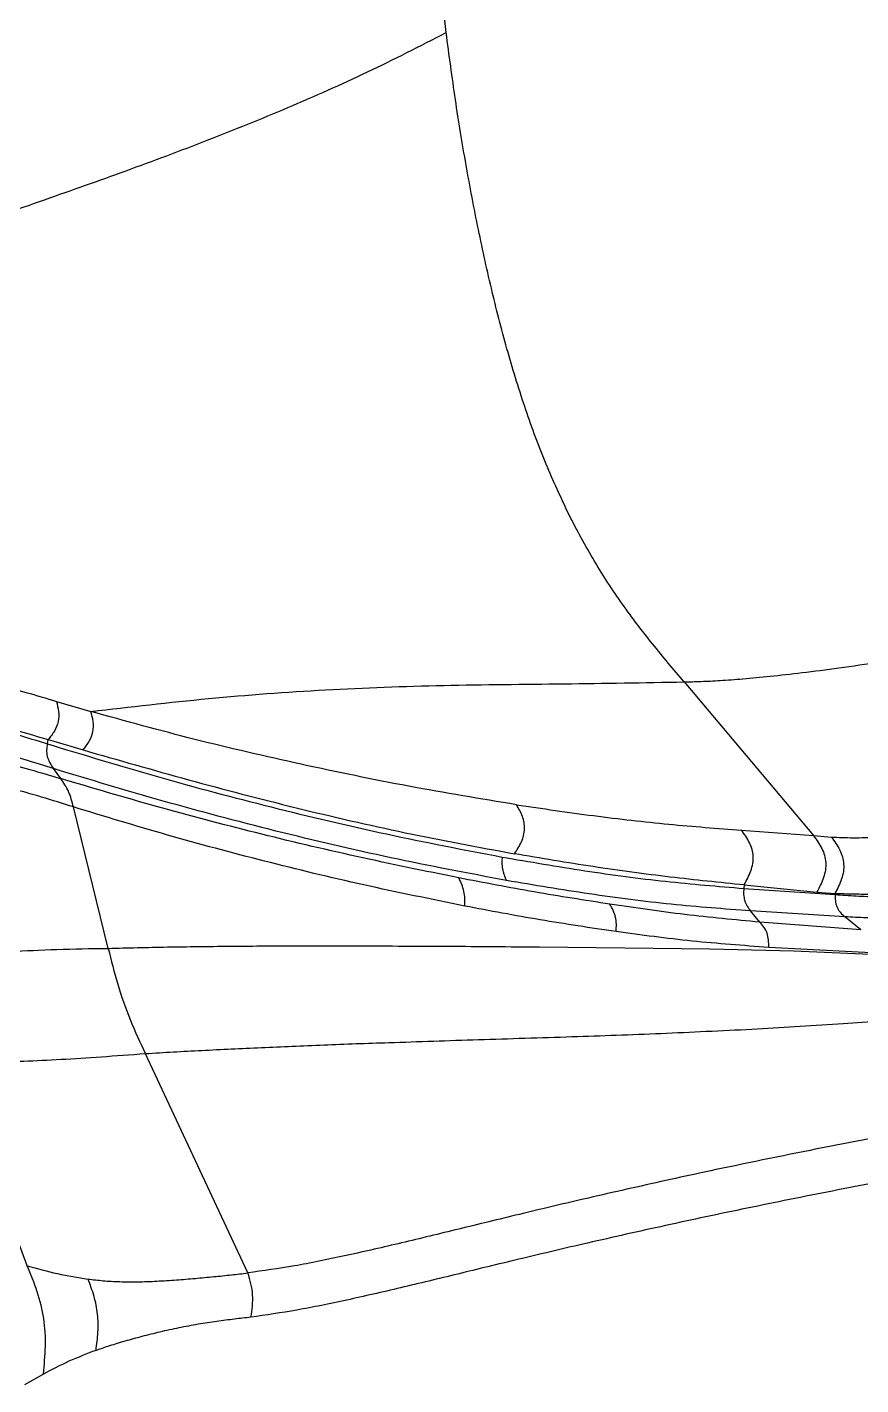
# Model space of a CAD drawing. Header units: inches. Extents: x 2 to 87, y 6 to 129.
# Drawn here: x 11.04 to 18.47, y 49.37 to 61.48 of the extents above; entities that cross this region are included whole.
import ezdxf

# ---------------------------------------------------------------- set-up
doc = ezdxf.new("R2010")
doc.units = ezdxf.units.IN
doc.header["$MEASUREMENT"] = 0
doc.layers.add('1', color=4, linetype='Continuous')

# ---------------------------------------------------------------- blocks, each defined once
blk = doc.blocks.new('2026 STRIDE')
at = {"layer": '1', "color": 3}
for p, q in [((14.565, 34.53), (15.719, 33.158)), ((8.966, 34.356), (9.273, 34.266)), ((8.887, 33.977), (8.893, 34.015)), ((8.893, 34.015), (9.204, 33.923)), ((9.005, 33.668), (8.941, 33.756)), ((9.005, 33.667), (9.005, 33.668)), ((9.429, 32.152), (9.118, 33.414)), ((15.076, 33.207), (15.719, 33.158)), ((15.719, 33.158), (15.879, 33.145)), ((15.101, 32.718), (15.099, 32.687)), ((15.101, 32.718), (15.75, 32.654)), ((15.099, 32.687), (15.912, 32.632)), ((15.75, 32.654), (15.912, 32.643)), ((15.912, 32.643), (15.912, 32.632)), ((15.24, 32.386), (15.159, 32.486)), ((16, 32.434), (15.159, 32.486)), ((16.142, 32.316), (15.24, 32.386)), ((16.142, 32.316), (16, 32.434)), ((16.142, 32.316), (16.142, 32.316)), ((13.277, 32.165), (14.795, 32.148)), ((14.795, 32.148), (15.543, 32.13)), ((16.289, 32.11), (15.32, 32.16)), ((15.543, 32.13), (16.296, 32.096)), ((16.803, 31.535), (15.983, 31.477)), ((15.983, 31.477), (15.171, 31.428)), ((10.674, 29.255), (9.761, 31.21)), ((8.706, 29.319), (8.042, 31.118)), ((8.85, 28.352), (8.683, 28.256))]:
    blk.add_line(p, q, dxfattribs=at)
for points, knots in [([(12.443, 40.325), (12.408, 40.622), (12.338, 41.223), (12.296, 41.827), (12.275, 42.133)], [0, 0, 0, 0, 0.493347, 1, 1, 1, 1]), ([(7.414, 38.329), (7.654, 38.413), (8.135, 38.582), (8.862, 38.833), (9.589, 39.091), (10.314, 39.361), (11.034, 39.653), (11.746, 39.968), (12.21, 40.206), (12.443, 40.325)], [0, 0, 0, 0, 0.142345, 0.284712, 0.427183, 0.569842, 0.712781, 0.856116, 1, 1, 1, 1]), ([(13.536, 36.026), (13.467, 36.175), (13.325, 36.478), (13.148, 36.962), (12.989, 37.475), (12.85, 38.013), (12.727, 38.571), (12.618, 39.145), (12.522, 39.73), (12.47, 40.126), (12.443, 40.325)], [0, 0, 0, 0, 0.1114627, 0.2278375, 0.3488684, 0.4738985, 0.6020911, 0.7326847, 0.8652581, 1, 1, 1, 1]), ([(14.565, 34.53), (14.471, 34.642), (14.281, 34.868), (14.009, 35.224), (13.756, 35.608), (13.61, 35.885), (13.536, 36.026)], [0, 0, 0, 0, 0.24415, 0.489329, 0.740085, 1, 1, 1, 1]), ([(14.565, 34.53), (14.615, 34.531), (14.715, 34.534), (14.885, 34.542), (15.088, 34.557), (15.333, 34.58), (15.621, 34.612), (15.951, 34.655), (16.319, 34.71), (16.718, 34.776), (17.143, 34.854), (17.584, 34.944), (18.034, 35.046), (18.537, 35.171), (19.086, 35.323), (19.681, 35.506), (20.073, 35.638), (20.27, 35.703)], [0, 0, 0, 0, 0.047741, 0.095844, 0.145173, 0.196702, 0.251299, 0.309497, 0.371392, 0.436665, 0.504675, 0.574602, 0.645578, 0.716838, 0.811409, 0.905341, 1, 1, 1, 1]), ([(8.189, 34.514), (8.271, 34.51), (8.435, 34.501), (8.697, 34.438), (8.876, 34.384), (8.966, 34.356)], [0, 0, 0, 0, 0.333284, 0.666617, 1, 1, 1, 1]), ([(9.273, 34.266), (9.624, 34.307), (10.326, 34.389), (11.365, 34.466), (12.418, 34.504), (13.493, 34.511), (14.208, 34.524), (14.565, 34.53)], [0, 0, 0, 0, 0.199043, 0.398836, 0.599353, 0.800115, 1, 1, 1, 1]), ([(8.966, 34.356), (8.974, 34.327), (8.989, 34.27), (8.988, 34.175), (8.951, 34.087), (8.913, 34.039), (8.893, 34.015)], [0, 0, 0, 0, 0.258458, 0.500206, 0.741685, 1, 1, 1, 1]), ([(9.204, 33.923), (9.224, 33.948), (9.261, 33.996), (9.298, 34.085), (9.298, 34.18), (9.282, 34.237), (9.273, 34.266)], [0, 0, 0, 0, 0.258775, 0.499942, 0.741184, 1, 1, 1, 1]), ([(13.07, 33.434), (12.75, 33.487), (12.112, 33.592), (11.148, 33.792), (10.197, 34.011), (9.581, 34.181), (9.273, 34.266)], [0, 0, 0, 0, 0.250155, 0.500201, 0.750081, 1, 1, 1, 1]), ([(8.134, 34.17), (8.215, 34.165), (8.377, 34.156), (8.633, 34.093), (8.807, 34.041), (8.893, 34.015)], [0, 0, 0, 0, 0.333281, 0.66662, 1, 1, 1, 1]), ([(8.239, 34.15), (8.308, 34.137), (8.446, 34.112), (8.663, 34.047), (8.812, 34), (8.887, 33.977)], [0, 0, 0, 0, 0.333297, 0.66664, 1, 1, 1, 1]), ([(8.941, 33.756), (8.863, 33.781), (8.707, 33.83), (8.476, 33.902), (8.33, 33.932), (8.257, 33.947)], [0, 0, 0, 0, 0.33336, 0.666707, 1, 1, 1, 1]), ([(8.887, 33.977), (8.883, 33.959), (8.877, 33.926), (8.881, 33.875), (8.894, 33.835), (8.912, 33.797), (8.93, 33.773), (8.941, 33.756)], [0, 0, 0, 0, 0.285649, 0.538264, 0.654124, 0.767921, 1, 1, 1, 1]), ([(8.887, 33.977), (9.212, 33.878), (9.862, 33.68), (10.879, 33.41), (11.911, 33.165), (12.598, 33.033), (12.942, 32.967)], [0, 0, 0, 0, 0.249999, 0.499999, 0.750001, 1, 1, 1, 1]), ([(8.214, 33.851), (8.298, 33.84), (8.465, 33.818), (8.728, 33.75), (8.913, 33.695), (9.005, 33.668)], [0, 0, 0, 0, 0.3333178, 0.6666487, 1, 1, 1, 1]), ([(9.204, 33.923), (9.516, 33.834), (10.14, 33.654), (11.102, 33.403), (12.079, 33.177), (12.728, 33.056), (13.052, 32.996)], [0, 0, 0, 0, 0.249928, 0.499786, 0.749836, 1, 1, 1, 1]), ([(12.98, 32.758), (12.636, 32.823), (11.949, 32.953), (10.922, 33.195), (9.912, 33.462), (9.265, 33.658), (8.941, 33.756)], [0, 0, 0, 0, 0.249999, 0.500001, 0.750001, 1, 1, 1, 1]), ([(9.118, 33.414), (9.023, 33.444), (8.832, 33.505), (8.56, 33.581), (8.389, 33.607), (8.303, 33.62)], [0, 0, 0, 0, 0.333354, 0.666687, 1, 1, 1, 1]), ([(9.118, 33.414), (9.113, 33.437), (9.101, 33.483), (9.077, 33.551), (9.044, 33.614), (9.018, 33.649), (9.005, 33.667)], [0, 0, 0, 0, 0.272215, 0.526486, 0.765117, 1, 1, 1, 1]), ([(12.556, 32.781), (12.251, 32.843), (11.642, 32.967), (10.74, 33.182), (9.855, 33.415), (9.288, 33.583), (9.005, 33.667)], [0, 0, 0, 0, 0.2500014, 0.5000023, 0.7500019, 1, 1, 1, 1]), ([(12.609, 32.529), (12.307, 32.591), (11.704, 32.713), (10.819, 32.928), (9.951, 33.16), (9.396, 33.329), (9.118, 33.414)], [0, 0, 0, 0, 0.250001, 0.500002, 0.750002, 1, 1, 1, 1]), ([(13.052, 32.996), (13.075, 33.031), (13.108, 33.081), (13.136, 33.159), (13.144, 33.217), (13.14, 33.275), (13.119, 33.351), (13.09, 33.4), (13.07, 33.434)], [0, 0, 0, 0, 0.26112, 0.382923, 0.500019, 0.617106, 0.738893, 1, 1, 1, 1]), ([(13.07, 33.434), (13.3, 33.4), (13.761, 33.332), (14.434, 33.256), (14.862, 33.223), (15.076, 33.207)], [0, 0, 0, 0, 0.333337, 0.666671, 1, 1, 1, 1]), ([(15.101, 32.718), (15.123, 32.759), (15.156, 32.819), (15.18, 32.907), (15.184, 32.973), (15.174, 33.037), (15.141, 33.119), (15.103, 33.171), (15.076, 33.207)], [0, 0, 0, 0, 0.260829, 0.382735, 0.500054, 0.617351, 0.739209, 1, 1, 1, 1]), ([(15.719, 33.158), (15.746, 33.122), (15.786, 33.068), (15.82, 32.984), (15.831, 32.918), (15.828, 32.85), (15.804, 32.759), (15.772, 32.696), (15.75, 32.654)], [0, 0, 0, 0, 0.260266, 0.382185, 0.499786, 0.617476, 0.739582, 1, 1, 1, 1]), ([(15.879, 33.145), (15.942, 33.142), (16.07, 33.137), (16.288, 33.144), (16.455, 33.162), (16.539, 33.171)], [0, 0, 0, 0, 0.333398, 0.666714, 1, 1, 1, 1]), ([(15.879, 33.145), (15.906, 33.108), (15.945, 33.054), (15.979, 32.97), (15.991, 32.904), (15.988, 32.837), (15.966, 32.747), (15.934, 32.685), (15.912, 32.643)], [0, 0, 0, 0, 0.263192, 0.386212, 0.504175, 0.621126, 0.741518, 1, 1, 1, 1]), ([(12.942, 32.967), (12.941, 32.951), (12.94, 32.927), (12.941, 32.89), (12.945, 32.862), (12.951, 32.835), (12.962, 32.799), (12.972, 32.774), (12.98, 32.758)], [0, 0, 0, 0, 0.293629, 0.425658, 0.546262, 0.659294, 0.770503, 1, 1, 1, 1]), ([(12.942, 32.967), (13.188, 32.925), (13.682, 32.84), (14.405, 32.744), (14.867, 32.706), (15.099, 32.687)], [0, 0, 0, 0, 0.333338, 0.666672, 1, 1, 1, 1]), ([(15.101, 32.718), (14.882, 32.74), (14.445, 32.784), (13.757, 32.877), (13.287, 32.956), (13.052, 32.996)], [0, 0, 0, 0, 0.333329, 0.666662, 1, 1, 1, 1]), ([(12.609, 32.529), (12.61, 32.551), (12.611, 32.595), (12.603, 32.661), (12.584, 32.724), (12.565, 32.762), (12.556, 32.781)], [0, 0, 0, 0, 0.257023, 0.505365, 0.750518, 1, 1, 1, 1]), ([(13.904, 32.546), (13.679, 32.581), (13.229, 32.652), (12.78, 32.738), (12.556, 32.781)], [0, 0, 0, 0, 0.5, 1, 1, 1, 1]), ([(15.159, 32.486), (14.924, 32.504), (14.453, 32.539), (13.722, 32.633), (13.227, 32.716), (12.98, 32.758)], [0, 0, 0, 0, 0.333327, 0.666661, 1, 1, 1, 1]), ([(15.099, 32.687), (15.097, 32.669), (15.095, 32.644), (15.099, 32.606), (15.105, 32.578), (15.115, 32.552), (15.133, 32.518), (15.148, 32.499), (15.159, 32.486)], [0, 0, 0, 0, 0.29333, 0.422397, 0.53841, 0.647525, 0.758404, 1, 1, 1, 1]), ([(15.912, 32.643), (15.964, 32.641), (16.067, 32.637), (16.228, 32.637), (16.398, 32.635), (16.525, 32.643), (16.589, 32.647)], [0, 0, 0, 0, 0.2499519, 0.4995991, 0.7496839, 1, 1, 1, 1]), ([(15.912, 32.632), (15.974, 32.628), (16.098, 32.619), (16.296, 32.612), (16.513, 32.615), (16.678, 32.628), (16.761, 32.635)], [0, 0, 0, 0, 0.250042, 0.500043, 0.750008, 1, 1, 1, 1]), ([(15.912, 32.632), (15.912, 32.614), (15.912, 32.587), (15.919, 32.548), (15.929, 32.52), (15.943, 32.493), (15.967, 32.462), (15.987, 32.446), (16, 32.434)], [0, 0, 0, 0, 0.29817, 0.429263, 0.546344, 0.65504, 0.764071, 1, 1, 1, 1]), ([(13.958, 32.301), (13.732, 32.335), (13.279, 32.403), (12.832, 32.487), (12.609, 32.529)], [0, 0, 0, 0, 0.499999, 1, 1, 1, 1]), ([(15.24, 32.386), (15.018, 32.407), (14.573, 32.448), (14.127, 32.513), (13.904, 32.546)], [0, 0, 0, 0, 0.499997, 1, 1, 1, 1]), ([(13.958, 32.301), (13.96, 32.323), (13.963, 32.366), (13.956, 32.432), (13.935, 32.492), (13.914, 32.528), (13.904, 32.546)], [0, 0, 0, 0, 0.255001, 0.501565, 0.74714, 1, 1, 1, 1]), ([(15.32, 32.16), (15.32, 32.183), (15.32, 32.226), (15.308, 32.289), (15.279, 32.343), (15.253, 32.372), (15.24, 32.386)], [0, 0, 0, 0, 0.254835, 0.500205, 0.745311, 1, 1, 1, 1]), ([(16.85, 32.444), (16.768, 32.437), (16.603, 32.423), (16.385, 32.418), (16.187, 32.423), (16.062, 32.43), (16, 32.434)], [0, 0, 0, 0, 0.24996, 0.499915, 0.749951, 1, 1, 1, 1]), ([(15.32, 32.16), (15.092, 32.177), (14.636, 32.21), (14.184, 32.271), (13.958, 32.301)], [0, 0, 0, 0, 0.4999958, 1, 1, 1, 1]), ([(7.793, 32.078), (7.92, 32.086), (8.173, 32.101), (8.554, 32.125), (8.961, 32.144), (9.273, 32.15), (9.429, 32.152)], [0, 0, 0, 0, 0.2500906, 0.500124, 0.7500498, 1, 1, 1, 1]), ([(9.429, 32.152), (9.603, 32.157), (9.951, 32.165), (10.504, 32.172), (11.075, 32.175), (11.469, 32.175), (11.666, 32.174)], [0, 0, 0, 0, 0.249997, 0.499996, 0.749997, 1, 1, 1, 1]), ([(9.429, 32.152), (9.455, 32.045), (9.508, 31.833), (9.618, 31.517), (9.713, 31.312), (9.761, 31.21)], [0, 0, 0, 0, 0.3384117, 0.6709029, 1, 1, 1, 1]), ([(11.666, 32.174), (11.931, 32.173), (12.46, 32.172), (13.005, 32.167), (13.277, 32.165)], [0, 0, 0, 0, 0.499998, 1, 1, 1, 1]), ([(15.171, 31.428), (14.899, 31.415), (14.355, 31.388), (13.828, 31.37), (13.565, 31.361)], [0, 0, 0, 0, 0.500003, 1, 1, 1, 1]), ([(11.932, 31.308), (11.737, 31.302), (11.347, 31.288), (10.791, 31.264), (10.257, 31.239), (9.926, 31.22), (9.761, 31.21)], [0, 0, 0, 0, 0.250003, 0.500004, 0.750003, 1, 1, 1, 1]), ([(13.565, 31.361), (13.285, 31.352), (12.725, 31.335), (12.196, 31.317), (11.932, 31.308)], [0, 0, 0, 0, 0.500002, 1, 1, 1, 1]), ([(9.761, 31.21), (9.627, 31.2), (9.361, 31.181), (9.004, 31.157), (8.672, 31.142), (8.355, 31.13), (8.147, 31.122), (8.042, 31.118)], [0, 0, 0, 0, 0.199946, 0.399916, 0.599831, 0.799956, 1, 1, 1, 1]), ([(18.108, 30.799), (17.839, 30.751), (17.3, 30.656), (16.526, 30.513), (16.031, 30.417), (15.783, 30.368)], [0, 0, 0, 0, 0.333328, 0.666662, 1, 1, 1, 1]), ([(18.2, 30.418), (17.927, 30.369), (17.382, 30.27), (16.595, 30.123), (16.093, 30.026), (15.842, 29.977)], [0, 0, 0, 0, 0.333332, 0.666665, 1, 1, 1, 1]), ([(15.783, 30.368), (15.531, 30.317), (15.027, 30.216), (14.307, 30.06), (13.853, 29.956), (13.627, 29.904)], [0, 0, 0, 0, 0.333334, 0.666667, 1, 1, 1, 1]), ([(15.842, 29.977), (15.586, 29.926), (15.075, 29.823), (14.347, 29.668), (13.89, 29.564), (13.662, 29.512)], [0, 0, 0, 0, 0.333333, 0.666667, 1, 1, 1, 1]), ([(13.627, 29.904), (13.436, 29.859), (13.056, 29.769), (12.519, 29.637), (12.01, 29.514), (11.531, 29.404), (11.082, 29.312), (10.81, 29.274), (10.674, 29.255)], [0, 0, 0, 0, 0.166669, 0.33334, 0.500011, 0.666675, 0.833336, 1, 1, 1, 1]), ([(13.662, 29.512), (13.469, 29.467), (13.084, 29.376), (12.543, 29.244), (12.031, 29.12), (11.552, 29.01), (11.105, 28.918), (10.836, 28.879), (10.702, 28.86)], [0, 0, 0, 0, 0.166669, 0.33334, 0.50001, 0.666674, 0.833336, 1, 1, 1, 1]), ([(8.85, 28.352), (8.858, 28.435), (8.875, 28.599), (8.862, 28.848), (8.801, 29.09), (8.738, 29.242), (8.706, 29.319)], [0, 0, 0, 0, 0.251826, 0.499983, 0.748206, 1, 1, 1, 1]), ([(8.706, 29.319), (8.796, 29.294), (8.975, 29.244), (9.157, 29.215), (9.249, 29.2)], [0, 0, 0, 0, 0.500018, 1, 1, 1, 1]), ([(9.249, 29.2), (9.293, 29.195), (9.386, 29.184), (9.534, 29.176), (9.694, 29.175), (9.862, 29.181), (10.033, 29.192), (10.202, 29.206), (10.366, 29.221), (10.522, 29.237), (10.625, 29.249), (10.674, 29.255)], [0, 0, 0, 0, 0.101553, 0.214131, 0.333865, 0.456888, 0.579519, 0.696323, 0.806717, 0.908449, 1, 1, 1, 1]), ([(10.702, 28.86), (10.707, 28.893), (10.717, 28.959), (10.72, 29.059), (10.704, 29.159), (10.684, 29.223), (10.674, 29.255)], [0, 0, 0, 0, 0.25176, 0.499991, 0.748234, 1, 1, 1, 1]), ([(9.32, 28.564), (9.327, 28.618), (9.341, 28.725), (9.339, 28.888), (9.306, 29.048), (9.268, 29.149), (9.249, 29.2)], [0, 0, 0, 0, 0.251697, 0.500352, 0.748579, 1, 1, 1, 1]), ([(10.702, 28.86), (10.652, 28.854), (10.549, 28.842), (10.392, 28.823), (10.226, 28.797), (10.057, 28.765), (9.89, 28.728), (9.729, 28.688), (9.58, 28.647), (9.444, 28.606), (9.36, 28.577), (9.32, 28.564)], [0, 0, 0, 0, 0.093344, 0.197123, 0.309753, 0.428901, 0.551638, 0.672396, 0.789833, 0.900267, 1, 1, 1, 1]), ([(9.32, 28.564), (9.239, 28.533), (9.075, 28.47), (8.925, 28.391), (8.85, 28.352)], [0, 0, 0, 0, 0.499995, 1, 1, 1, 1])]:
    blk.add_open_spline(points, degree=3, knots=knots, dxfattribs=at)

msp = doc.modelspace()

# ---------------------------------------------------------------- block references
msp.add_blockref('2026 STRIDE', (2.333, 21.11))

doc.saveas('drawing.dxf')
